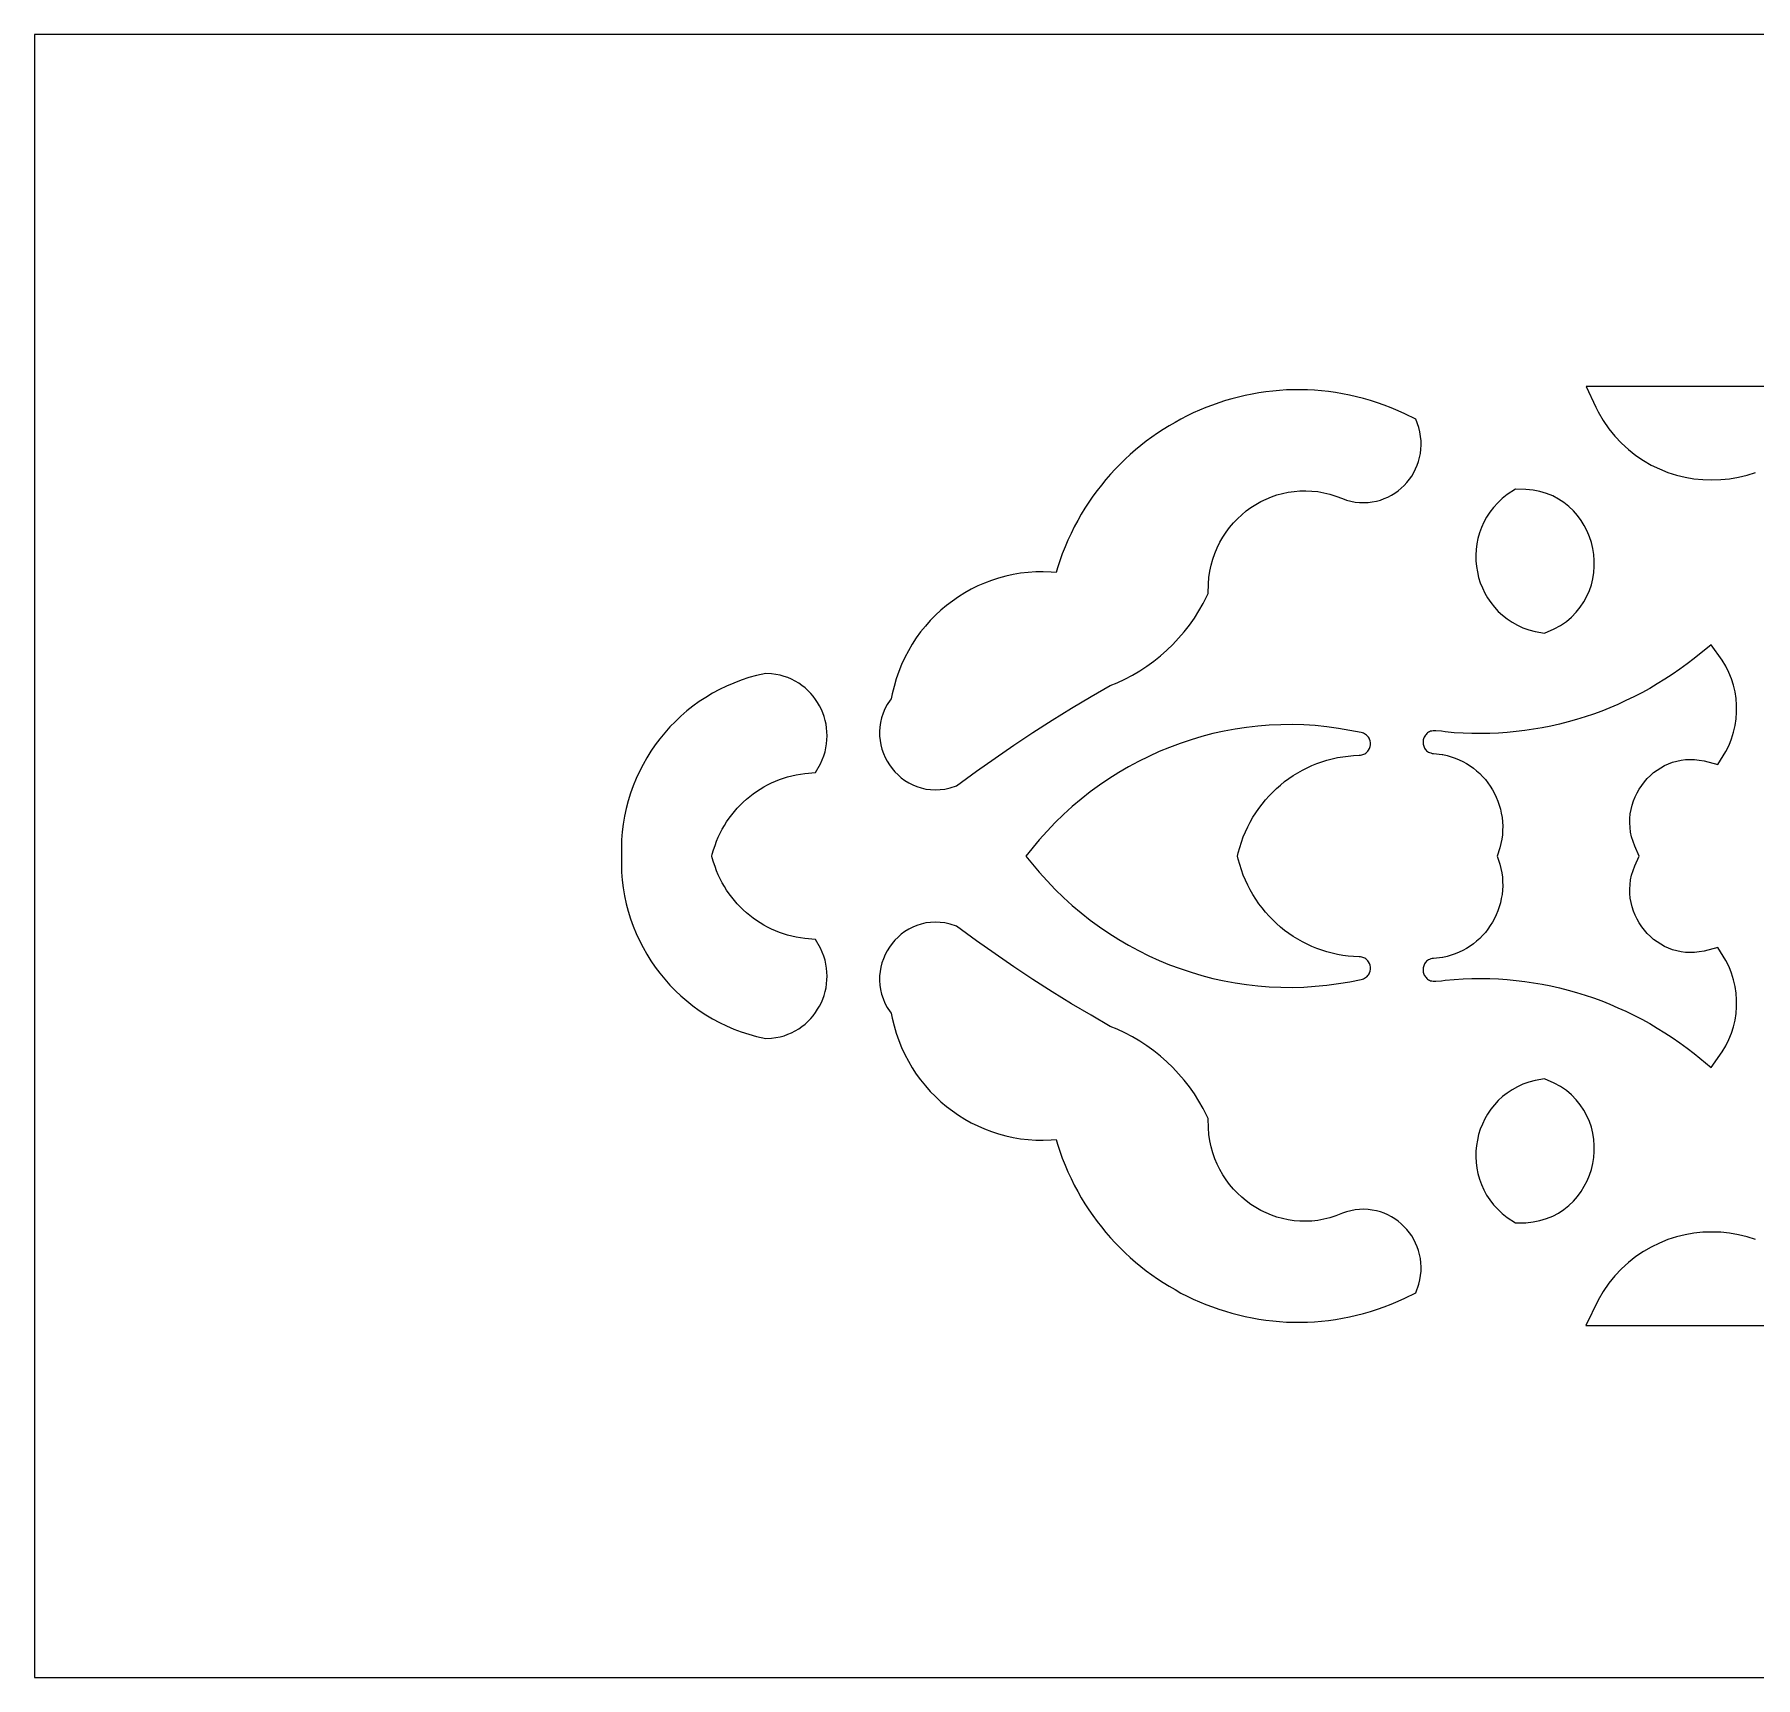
# Model space of a CAD drawing. Extents: x 431 to 1231, y 1060 to 1200.
# Drawn here: x 430.9 to 577.6, y 1060.1 to 1200.1 of the extents above; entities that cross this region are included whole.
import ezdxf

# ---------------------------------------------------------------- set-up
doc = ezdxf.new("R2010")
doc.units = 0
doc.layers.add('LAYER_2', color=174, linetype='CONTINUOUS')

msp = doc.modelspace()

# ---------------------------------------------------------------- linework, layer by layer
at = {"layer": 'LAYER_2'}
for points in [[(430.92, 1060.08), (1230.92, 1060.08), (1230.92, 1200.08), (430.92, 1200.08)], [(507.24, 1150.14), (506.82, 1149.67), (506.42, 1149.17), (506.05, 1148.66), (505.7, 1148.12), (505.37, 1147.57), (505.07, 1147), (504.8, 1146.41), (504.55, 1145.8), (504.34, 1145.18), (504.15, 1144.54), (503.99, 1143.89), (503.92, 1143.48), (503.81, 1143.35), (503.58, 1142.99), (503.38, 1142.62), (503.22, 1142.24), (503.09, 1141.85), (503, 1141.46), (502.94, 1141.07), (502.92, 1140.69), (502.92, 1140.3), (502.96, 1139.92), (503.03, 1139.55), (503.12, 1139.19), (503.25, 1138.83), (503.39, 1138.49), (503.57, 1138.16), (503.76, 1137.85), (503.98, 1137.55), (504.22, 1137.26), (504.49, 1137), (504.77, 1136.75), (505.07, 1136.52), (505.4, 1136.32), (505.74, 1136.15), (506.09, 1136), (506.47, 1135.88), (506.85, 1135.79), (507.25, 1135.74), (507.66, 1135.72), (508.07, 1135.74), (508.49, 1135.79), (508.92, 1135.89), (509.46, 1136.06), (511.17, 1137.31), (512.76, 1138.43), (514.36, 1139.53), (515.98, 1140.6), (517.62, 1141.65), (519.27, 1142.67), (520.94, 1143.66), (522.57, 1144.6), (523.16, 1144.84), (523.82, 1145.15), (524.47, 1145.49), (525.09, 1145.86), (525.7, 1146.26), (526.28, 1146.68), (526.84, 1147.13), (527.39, 1147.61), (527.91, 1148.11), (528.4, 1148.64), (528.87, 1149.19), (529.32, 1149.76), (529.74, 1150.36), (530.13, 1150.97), (530.49, 1151.61), (530.92, 1152.44), (530.94, 1153.26), (530.98, 1153.81), (531.06, 1154.35), (531.17, 1154.87), (531.31, 1155.38), (531.48, 1155.87), (531.68, 1156.35), (531.91, 1156.81), (532.16, 1157.25), (532.44, 1157.67), (532.74, 1158.08), (533.06, 1158.46), (533.41, 1158.82), (533.77, 1159.16), (534.15, 1159.48), (534.56, 1159.77), (534.97, 1160.04), (535.4, 1160.28), (535.85, 1160.5), (536.3, 1160.69), (536.77, 1160.85), (537.25, 1160.98), (537.73, 1161.08), (538.23, 1161.15), (538.72, 1161.2), (539.23, 1161.21), (539.74, 1161.18), (540.25, 1161.13), (540.76, 1161.04), (541.27, 1160.91), (541.79, 1160.75), (542.35, 1160.53), (542.7, 1160.41), (543.07, 1160.31), (543.44, 1160.24), (543.81, 1160.2), (544.18, 1160.19), (544.54, 1160.2), (544.9, 1160.25), (545.25, 1160.32), (545.59, 1160.41), (545.92, 1160.53), (546.23, 1160.67), (546.54, 1160.83), (546.83, 1161.01), (547.11, 1161.21), (547.37, 1161.43), (547.62, 1161.66), (547.85, 1161.92), (548.06, 1162.18), (548.26, 1162.46), (548.43, 1162.75), (548.59, 1163.06), (548.73, 1163.38), (548.84, 1163.7), (548.93, 1164.04), (549, 1164.39), (549.04, 1164.74), (549.06, 1165.1), (549.05, 1165.47), (549.01, 1165.83), (548.94, 1166.21), (548.85, 1166.58), (548.6, 1167.3), (547.67, 1167.75), (547.09, 1168.02), (546.51, 1168.27), (545.92, 1168.49), (545.33, 1168.7), (544.74, 1168.89), (544.15, 1169.06), (543.55, 1169.22), (542.96, 1169.35), (542.36, 1169.47), (541.76, 1169.57), (541.16, 1169.65), (540.56, 1169.72), (539.97, 1169.77), (539.37, 1169.8), (538.77, 1169.81), (538.18, 1169.81), (537.58, 1169.79), (536.99, 1169.75), (536.41, 1169.7), (535.82, 1169.63), (535.24, 1169.54), (534.66, 1169.44), (534.08, 1169.32), (533.51, 1169.19), (532.94, 1169.04), (532.38, 1168.88), (531.82, 1168.7), (531.27, 1168.51), (530.72, 1168.3), (530.18, 1168.07), (529.65, 1167.83), (529.12, 1167.58), (528.6, 1167.31), (528.09, 1167.03), (527.58, 1166.74), (527.08, 1166.43), (526.59, 1166.11), (526.11, 1165.77), (525.63, 1165.42), (525.17, 1165.06), (524.71, 1164.68), (524.27, 1164.29), (523.83, 1163.89), (523.41, 1163.47), (522.99, 1163.05), (522.59, 1162.61), (522.2, 1162.16), (521.82, 1161.69), (521.45, 1161.22), (521.09, 1160.73), (520.75, 1160.23), (520.42, 1159.72), (520.1, 1159.2), (519.8, 1158.66), (519.51, 1158.12), (519.23, 1157.56), (518.97, 1157), (518.72, 1156.42), (518.49, 1155.84), (518.28, 1155.24), (518.08, 1154.63), (517.96, 1154.24), (517.53, 1154.27), (516.87, 1154.3), (516.22, 1154.29), (515.57, 1154.25), (514.93, 1154.17), (514.3, 1154.07), (513.67, 1153.93), (513.06, 1153.76), (512.45, 1153.57), (511.86, 1153.34), (511.29, 1153.09), (510.72, 1152.81), (510.17, 1152.5), (509.64, 1152.17), (509.12, 1151.81), (508.62, 1151.43), (508.14, 1151.02), (507.68, 1150.59)], [(558.6, 1161.26), (557.99, 1161.32), (557.09, 1161.33), (556.4, 1160.88), (555.97, 1160.54), (555.58, 1160.18), (555.23, 1159.79), (554.91, 1159.39), (554.63, 1158.96), (554.39, 1158.52), (554.19, 1158.07), (554.02, 1157.61), (553.89, 1157.14), (553.8, 1156.67), (553.74, 1156.19), (553.72, 1155.71), (553.73, 1155.23), (553.77, 1154.76), (553.85, 1154.29), (553.96, 1153.82), (554.1, 1153.37), (554.28, 1152.92), (554.49, 1152.49), (554.72, 1152.07), (554.99, 1151.67), (555.3, 1151.29), (555.63, 1150.92), (555.99, 1150.59), (556.38, 1150.28), (556.81, 1150), (557.26, 1149.75), (557.73, 1149.53), (558.24, 1149.35), (558.77, 1149.21), (559.58, 1149.07), (560.4, 1149.43), (560.94, 1149.73), (561.43, 1150.07), (561.87, 1150.44), (562.27, 1150.85), (562.62, 1151.28), (562.93, 1151.73), (563.18, 1152.21), (563.4, 1152.7), (563.56, 1153.2), (563.69, 1153.71), (563.77, 1154.23), (563.81, 1154.75), (563.8, 1155.26), (563.76, 1155.78), (563.68, 1156.29), (563.56, 1156.8), (563.4, 1157.29), (563.2, 1157.77), (562.96, 1158.23), (562.69, 1158.68), (562.38, 1159.1), (562.03, 1159.5), (561.64, 1159.87), (561.22, 1160.2), (560.76, 1160.5), (560.27, 1160.76), (559.74, 1160.98), (559.18, 1161.15)], [(550.11, 1121.36), (549.99, 1121.34), (549.88, 1121.31), (549.78, 1121.27), (549.69, 1121.23), (549.6, 1121.18), (549.53, 1121.12), (549.46, 1121.05), (549.4, 1120.98), (549.35, 1120.9), (549.31, 1120.82), (549.28, 1120.74), (549.25, 1120.65), (549.23, 1120.56), (549.22, 1120.47), (549.22, 1120.38), (549.23, 1120.29), (549.24, 1120.2), (549.26, 1120.11), (549.29, 1120.03), (549.33, 1119.94), (549.37, 1119.86), (549.42, 1119.79), (549.48, 1119.72), (549.54, 1119.65), (549.61, 1119.59), (549.69, 1119.54), (549.78, 1119.5), (549.87, 1119.46), (549.97, 1119.44), (550.08, 1119.42), (550.19, 1119.41), (550.31, 1119.42), (550.78, 1119.46), (551.12, 1119.51), (551.87, 1119.57), (552.63, 1119.62), (553.38, 1119.65), (554.14, 1119.65), (554.9, 1119.64), (555.65, 1119.61), (556.4, 1119.56), (557.15, 1119.48), (557.9, 1119.39), (558.64, 1119.28), (559.38, 1119.16), (560.12, 1119.01), (560.85, 1118.84), (561.58, 1118.66), (562.3, 1118.46), (563.02, 1118.23), (563.73, 1117.99), (564.44, 1117.74), (565.14, 1117.46), (565.83, 1117.16), (566.51, 1116.85), (567.19, 1116.52), (567.86, 1116.17), (568.53, 1115.81), (569.18, 1115.42), (569.83, 1115.02), (570.46, 1114.61), (571.09, 1114.17), (571.71, 1113.72), (572.32, 1113.25), (573.76, 1112.07), (574.7, 1113.4), (575.01, 1113.91), (575.27, 1114.44), (575.49, 1114.98), (575.67, 1115.53), (575.8, 1116.1), (575.89, 1116.67), (575.94, 1117.24), (575.94, 1117.82), (575.9, 1118.39), (575.81, 1118.97), (575.68, 1119.53), (575.5, 1120.09), (575.29, 1120.64), (575.02, 1121.17), (574.35, 1122.3), (573.16, 1121.98), (572.75, 1121.91), (572.35, 1121.86), (571.96, 1121.85), (571.58, 1121.87), (571.2, 1121.92), (570.84, 1122), (570.48, 1122.1), (570.13, 1122.23), (569.8, 1122.38), (569.47, 1122.56), (569.16, 1122.76), (568.87, 1122.98), (568.59, 1123.23), (568.32, 1123.49), (568.08, 1123.77), (567.85, 1124.06), (567.64, 1124.38), (567.46, 1124.7), (567.29, 1125.04), (567.15, 1125.39), (567.04, 1125.75), (566.95, 1126.12), (566.88, 1126.5), (566.85, 1126.88), (566.84, 1127.27), (566.86, 1127.66), (566.91, 1128.05), (566.99, 1128.45), (567.11, 1128.85), (567.26, 1129.25), (567.64, 1130.08), (567.26, 1130.92), (567.11, 1131.32), (566.99, 1131.72), (566.91, 1132.12), (566.86, 1132.51), (566.84, 1132.9), (566.85, 1133.29), (566.88, 1133.67), (566.95, 1134.05), (567.04, 1134.42), (567.15, 1134.78), (567.29, 1135.13), (567.46, 1135.47), (567.64, 1135.79), (567.85, 1136.1), (568.08, 1136.4), (568.32, 1136.68), (568.59, 1136.94), (568.87, 1137.19), (569.16, 1137.41), (569.47, 1137.61), (569.8, 1137.79), (570.13, 1137.94), (570.48, 1138.07), (570.84, 1138.17), (571.2, 1138.25), (571.58, 1138.3), (571.96, 1138.32), (572.35, 1138.31), (572.75, 1138.26), (573.16, 1138.19), (574.35, 1137.87), (575.02, 1139), (575.29, 1139.53), (575.5, 1140.08), (575.68, 1140.63), (575.81, 1141.2), (575.9, 1141.77), (575.94, 1142.35), (575.94, 1142.93), (575.89, 1143.5), (575.8, 1144.07), (575.67, 1144.64), (575.49, 1145.19), (575.27, 1145.73), (575.01, 1146.26), (574.7, 1146.77), (573.76, 1148.09), (572.32, 1146.92), (571.71, 1146.45), (571.09, 1146), (570.46, 1145.56), (569.83, 1145.14), (569.18, 1144.74), (568.53, 1144.36), (567.86, 1143.99), (567.19, 1143.65), (566.51, 1143.32), (565.83, 1143), (565.14, 1142.71), (564.44, 1142.43), (563.73, 1142.17), (563.02, 1141.93), (562.3, 1141.71), (561.58, 1141.51), (560.85, 1141.33), (560.12, 1141.16), (559.38, 1141.01), (558.64, 1140.88), (557.9, 1140.77), (557.15, 1140.68), (556.4, 1140.61), (555.65, 1140.56), (554.9, 1140.53), (554.14, 1140.52), (553.38, 1140.52), (552.63, 1140.55), (551.87, 1140.59), (551.12, 1140.66), (550.78, 1140.71), (550.31, 1140.75), (550.19, 1140.76), (550.08, 1140.75), (549.97, 1140.73), (549.87, 1140.71), (549.78, 1140.67), (549.69, 1140.63), (549.61, 1140.57), (549.54, 1140.52), (549.48, 1140.45), (549.42, 1140.38), (549.37, 1140.3), (549.33, 1140.22), (549.29, 1140.14), (549.26, 1140.06), (549.24, 1139.97), (549.23, 1139.88), (549.22, 1139.79), (549.22, 1139.7), (549.23, 1139.61), (549.25, 1139.52), (549.28, 1139.43), (549.31, 1139.35), (549.35, 1139.27), (549.4, 1139.19), (549.46, 1139.12), (549.53, 1139.05), (549.6, 1138.99), (549.69, 1138.94), (549.78, 1138.89), (549.88, 1138.86), (549.99, 1138.83), (550.11, 1138.81), (550.86, 1138.72), (550.91, 1138.72), (551.28, 1138.64), (551.63, 1138.54), (551.97, 1138.43), (552.3, 1138.29), (552.62, 1138.13), (552.93, 1137.96), (553.23, 1137.77), (553.52, 1137.57), (553.79, 1137.34), (554.05, 1137.11), (554.3, 1136.85), (554.53, 1136.59), (554.75, 1136.31), (554.95, 1136.02), (555.14, 1135.72), (555.31, 1135.41), (555.46, 1135.09), (555.6, 1134.76), (555.71, 1134.42), (555.81, 1134.07), (555.89, 1133.72), (555.95, 1133.37), (555.99, 1133), (556.01, 1132.64), (556, 1132.27), (555.98, 1131.9), (555.93, 1131.52), (555.86, 1131.15), (555.77, 1130.77), (555.55, 1130.08), (555.77, 1129.4), (555.86, 1129.02), (555.93, 1128.64), (555.98, 1128.27), (556, 1127.9), (556.01, 1127.53), (555.99, 1127.16), (555.95, 1126.8), (555.89, 1126.45), (555.81, 1126.09), (555.71, 1125.75), (555.6, 1125.41), (555.46, 1125.08), (555.31, 1124.76), (555.14, 1124.45), (554.95, 1124.15), (554.75, 1123.86), (554.53, 1123.58), (554.3, 1123.31), (554.05, 1123.06), (553.79, 1122.82), (553.52, 1122.6), (553.23, 1122.4), (552.93, 1122.21), (552.62, 1122.03), (552.3, 1121.88), (551.97, 1121.74), (551.63, 1121.63), (551.28, 1121.53), (550.91, 1121.45), (550.87, 1121.45)], [(480.92, 1129.41), (480.94, 1128.72), (481, 1128.03), (481.08, 1127.36), (481.2, 1126.69), (481.34, 1126.02), (481.51, 1125.37), (481.71, 1124.73), (481.94, 1124.1), (482.19, 1123.49), (482.46, 1122.88), (482.77, 1122.29), (483.09, 1121.72), (483.44, 1121.16), (483.81, 1120.62), (484.21, 1120.09), (484.62, 1119.58), (485.06, 1119.09), (485.52, 1118.61), (486, 1118.16), (486.5, 1117.73), (487.02, 1117.32), (487.55, 1116.93), (488.11, 1116.56), (488.68, 1116.22), (489.27, 1115.9), (489.87, 1115.61), (490.49, 1115.34), (491.13, 1115.1), (491.78, 1114.89), (492.44, 1114.71), (493.24, 1114.53), (493.72, 1114.56), (494.08, 1114.61), (494.44, 1114.68), (494.78, 1114.77), (495.11, 1114.89), (495.43, 1115.03), (495.73, 1115.18), (496.03, 1115.36), (496.3, 1115.55), (496.57, 1115.76), (496.81, 1115.99), (497.05, 1116.23), (497.26, 1116.48), (497.46, 1116.74), (497.64, 1117.02), (497.81, 1117.3), (497.96, 1117.6), (498.09, 1117.9), (498.2, 1118.21), (498.29, 1118.53), (498.36, 1118.85), (498.41, 1119.18), (498.44, 1119.52), (498.45, 1119.85), (498.44, 1120.19), (498.41, 1120.53), (498.35, 1120.87), (498.27, 1121.21), (498.17, 1121.55), (498.04, 1121.89), (497.88, 1122.22), (497.47, 1122.98), (496.54, 1123.06), (496.17, 1123.11), (495.8, 1123.18), (495.44, 1123.25), (495.08, 1123.35), (494.73, 1123.46), (494.38, 1123.58), (494.04, 1123.71), (493.71, 1123.86), (493.38, 1124.02), (493.06, 1124.2), (492.75, 1124.38), (492.44, 1124.58), (492.15, 1124.79), (491.86, 1125.01), (491.58, 1125.25), (491.31, 1125.49), (491.05, 1125.75), (490.8, 1126.01), (490.55, 1126.29), (490.32, 1126.58), (490.1, 1126.87), (489.89, 1127.18), (489.7, 1127.49), (489.51, 1127.81), (489.34, 1128.14), (489.18, 1128.48), (489.03, 1128.83), (488.9, 1129.19), (488.77, 1129.55), (488.67, 1129.92), (488.63, 1130.08), (488.67, 1130.25), (488.77, 1130.62), (488.9, 1130.98), (489.03, 1131.34), (489.18, 1131.68), (489.34, 1132.02), (489.51, 1132.36), (489.7, 1132.68), (489.89, 1132.99), (490.1, 1133.3), (490.32, 1133.59), (490.55, 1133.88), (490.8, 1134.16), (491.05, 1134.42), (491.31, 1134.68), (491.58, 1134.92), (491.86, 1135.15), (492.15, 1135.38), (492.44, 1135.59), (492.75, 1135.79), (493.06, 1135.97), (493.38, 1136.15), (493.71, 1136.31), (494.04, 1136.46), (494.38, 1136.59), (494.73, 1136.71), (495.08, 1136.82), (495.44, 1136.91), (495.8, 1136.99), (496.17, 1137.06), (496.54, 1137.11), (497.47, 1137.19), (497.88, 1137.95), (498.04, 1138.28), (498.17, 1138.62), (498.27, 1138.95), (498.35, 1139.3), (498.41, 1139.64), (498.44, 1139.98), (498.45, 1140.32), (498.44, 1140.65), (498.41, 1140.99), (498.36, 1141.32), (498.29, 1141.64), (498.2, 1141.96), (498.09, 1142.27), (497.96, 1142.57), (497.81, 1142.87), (497.64, 1143.15), (497.46, 1143.43), (497.26, 1143.69), (497.05, 1143.94), (496.81, 1144.18), (496.57, 1144.41), (496.3, 1144.61), (496.03, 1144.81), (495.73, 1144.98), (495.43, 1145.14), (495.11, 1145.28), (494.78, 1145.39), (494.44, 1145.49), (494.08, 1145.56), (493.72, 1145.61), (493.24, 1145.64), (492.44, 1145.46), (491.78, 1145.28), (491.13, 1145.06), (490.49, 1144.82), (489.87, 1144.56), (489.27, 1144.26), (488.68, 1143.95), (488.11, 1143.6), (487.55, 1143.24), (487.02, 1142.85), (486.5, 1142.44), (486, 1142.01), (485.52, 1141.55), (485.06, 1141.08), (484.62, 1140.59), (484.21, 1140.08), (483.81, 1139.55), (483.44, 1139.01), (483.09, 1138.45), (482.77, 1137.87), (482.46, 1137.28), (482.19, 1136.68), (481.94, 1136.06), (481.71, 1135.43), (481.51, 1134.79), (481.34, 1134.14), (481.2, 1133.48), (481.08, 1132.81), (481, 1132.13), (480.94, 1131.45), (480.92, 1130.76), (480.92, 1130.08)], [(542.99, 1140.79), (542.01, 1140.96), (541.02, 1141.09), (540.04, 1141.19), (539.06, 1141.25), (538.07, 1141.28), (537.1, 1141.27), (536.12, 1141.22), (535.15, 1141.15), (534.18, 1141.04), (533.22, 1140.89), (532.27, 1140.72), (531.32, 1140.51), (530.38, 1140.26), (529.46, 1139.99), (528.54, 1139.68), (527.63, 1139.34), (526.73, 1138.98), (525.85, 1138.57), (524.98, 1138.14), (524.13, 1137.68), (523.29, 1137.19), (522.46, 1136.67), (521.65, 1136.12), (520.86, 1135.54), (520.09, 1134.93), (519.34, 1134.29), (518.6, 1133.63), (517.89, 1132.93), (517.2, 1132.21), (516.53, 1131.46), (515.39, 1130.08), (516.53, 1128.71), (517.2, 1127.96), (517.89, 1127.24), (518.6, 1126.54), (519.34, 1125.88), (520.09, 1125.24), (520.86, 1124.63), (521.65, 1124.05), (522.46, 1123.5), (523.29, 1122.98), (524.13, 1122.49), (524.98, 1122.02), (525.85, 1121.59), (526.73, 1121.19), (527.63, 1120.82), (528.54, 1120.49), (529.46, 1120.18), (530.38, 1119.9), (531.32, 1119.66), (532.27, 1119.45), (533.22, 1119.28), (534.18, 1119.13), (535.15, 1119.02), (536.12, 1118.94), (537.1, 1118.9), (538.07, 1118.89), (539.06, 1118.92), (540.04, 1118.98), (541.02, 1119.07), (542.01, 1119.21), (542.99, 1119.37), (543.95, 1119.57), (544.06, 1119.6), (544.15, 1119.63), (544.24, 1119.67), (544.32, 1119.72), (544.4, 1119.78), (544.46, 1119.83), (544.52, 1119.9), (544.58, 1119.97), (544.62, 1120.04), (544.66, 1120.12), (544.71, 1120.27), (544.74, 1120.44), (544.74, 1120.61), (544.71, 1120.77), (544.66, 1120.93), (544.58, 1121.08), (544.53, 1121.15), (544.47, 1121.21), (544.41, 1121.27), (544.34, 1121.33), (544.26, 1121.37), (544.18, 1121.41), (544.09, 1121.45), (544, 1121.47), (543.9, 1121.49), (543.79, 1121.5), (543.3, 1121.52), (542.83, 1121.56), (542.38, 1121.62), (541.92, 1121.7), (541.47, 1121.8), (541.03, 1121.92), (540.6, 1122.05), (540.17, 1122.21), (539.75, 1122.38), (539.34, 1122.57), (538.94, 1122.77), (538.55, 1122.99), (538.17, 1123.23), (537.79, 1123.48), (537.43, 1123.75), (537.08, 1124.03), (536.74, 1124.33), (536.42, 1124.64), (536.1, 1124.97), (535.8, 1125.31), (535.51, 1125.66), (535.24, 1126.02), (534.98, 1126.4), (534.73, 1126.79), (534.5, 1127.19), (534.29, 1127.6), (534.09, 1128.02), (533.91, 1128.45), (533.75, 1128.9), (533.61, 1129.35), (533.48, 1129.81), (533.42, 1130.08), (533.48, 1130.36), (533.61, 1130.82), (533.75, 1131.27), (533.91, 1131.71), (534.09, 1132.15), (534.29, 1132.57), (534.5, 1132.98), (534.73, 1133.38), (534.98, 1133.77), (535.24, 1134.14), (535.51, 1134.51), (535.8, 1134.86), (536.1, 1135.2), (536.42, 1135.52), (536.74, 1135.84), (537.08, 1136.13), (537.43, 1136.42), (537.79, 1136.69), (538.17, 1136.94), (538.55, 1137.18), (538.94, 1137.4), (539.34, 1137.6), (539.75, 1137.79), (540.17, 1137.96), (540.6, 1138.11), (541.03, 1138.25), (541.47, 1138.37), (541.92, 1138.47), (542.38, 1138.54), (542.83, 1138.6), (543.3, 1138.65), (543.79, 1138.67), (543.9, 1138.68), (544, 1138.69), (544.09, 1138.72), (544.18, 1138.75), (544.26, 1138.8), (544.34, 1138.84), (544.41, 1138.9), (544.47, 1138.96), (544.53, 1139.02), (544.58, 1139.09), (544.66, 1139.24), (544.71, 1139.4), (544.74, 1139.56), (544.74, 1139.73), (544.71, 1139.89), (544.66, 1140.05), (544.62, 1140.13), (544.58, 1140.2), (544.52, 1140.27), (544.46, 1140.33), (544.4, 1140.39), (544.32, 1140.45), (544.24, 1140.49), (544.15, 1140.54), (544.06, 1140.57), (543.95, 1140.6)], [(505.07, 1123.64), (504.77, 1123.42), (504.49, 1123.17), (504.22, 1122.91), (503.98, 1122.62), (503.76, 1122.32), (503.57, 1122.01), (503.39, 1121.68), (503.25, 1121.33), (503.12, 1120.98), (503.03, 1120.62), (502.96, 1120.25), (502.92, 1119.87), (502.92, 1119.48), (502.94, 1119.09), (503, 1118.71), (503.09, 1118.32), (503.22, 1117.93), (503.38, 1117.55), (503.58, 1117.18), (503.81, 1116.82), (503.92, 1116.69), (503.99, 1116.28), (504.15, 1115.62), (504.34, 1114.99), (504.55, 1114.37), (504.8, 1113.76), (505.07, 1113.17), (505.37, 1112.6), (505.7, 1112.04), (506.05, 1111.51), (506.42, 1111), (506.82, 1110.5), (507.24, 1110.03), (507.68, 1109.58), (508.14, 1109.15), (508.62, 1108.74), (509.12, 1108.36), (509.64, 1108), (510.17, 1107.67), (510.72, 1107.36), (511.29, 1107.08), (511.86, 1106.83), (512.45, 1106.6), (513.06, 1106.41), (513.67, 1106.24), (514.3, 1106.1), (514.93, 1106), (515.57, 1105.92), (516.22, 1105.88), (516.87, 1105.87), (517.53, 1105.89), (517.96, 1105.93), (518.08, 1105.53), (518.28, 1104.93), (518.49, 1104.33), (518.72, 1103.74), (518.97, 1103.17), (519.23, 1102.6), (519.51, 1102.05), (519.8, 1101.5), (520.1, 1100.97), (520.42, 1100.45), (520.75, 1099.94), (521.09, 1099.44), (521.45, 1098.95), (521.82, 1098.48), (522.2, 1098.01), (522.59, 1097.56), (522.99, 1097.12), (523.41, 1096.69), (523.83, 1096.28), (524.27, 1095.88), (524.71, 1095.49), (525.17, 1095.11), (525.63, 1094.75), (526.11, 1094.4), (526.59, 1094.06), (527.08, 1093.74), (527.58, 1093.43), (528.09, 1093.14), (528.6, 1092.85), (529.12, 1092.59), (529.65, 1092.33), (530.18, 1092.1), (530.72, 1091.87), (531.27, 1091.66), (531.82, 1091.47), (532.38, 1091.29), (532.94, 1091.13), (533.51, 1090.98), (534.08, 1090.84), (534.66, 1090.73), (535.24, 1090.63), (535.82, 1090.54), (536.41, 1090.47), (536.99, 1090.42), (537.58, 1090.38), (538.18, 1090.36), (538.77, 1090.36), (539.37, 1090.37), (539.97, 1090.4), (540.56, 1090.45), (541.16, 1090.51), (541.76, 1090.6), (542.36, 1090.7), (542.96, 1090.82), (543.55, 1090.95), (544.15, 1091.1), (544.74, 1091.28), (545.33, 1091.47), (545.92, 1091.68), (546.51, 1091.9), (547.09, 1092.15), (547.67, 1092.41), (548.6, 1092.87), (548.85, 1093.59), (548.94, 1093.96), (549.01, 1094.33), (549.05, 1094.7), (549.06, 1095.07), (549.04, 1095.43), (549, 1095.78), (548.93, 1096.13), (548.84, 1096.46), (548.73, 1096.79), (548.59, 1097.11), (548.43, 1097.41), (548.26, 1097.71), (548.06, 1097.99), (547.85, 1098.25), (547.62, 1098.5), (547.37, 1098.74), (547.11, 1098.96), (546.83, 1099.16), (546.54, 1099.34), (546.23, 1099.5), (545.92, 1099.64), (545.59, 1099.76), (545.25, 1099.85), (544.9, 1099.92), (544.54, 1099.96), (544.18, 1099.98), (543.81, 1099.97), (543.44, 1099.93), (543.07, 1099.86), (542.7, 1099.76), (542.35, 1099.64), (541.79, 1099.42), (541.27, 1099.26), (540.76, 1099.13), (540.25, 1099.04), (539.74, 1098.98), (539.23, 1098.96), (538.72, 1098.97), (538.23, 1099.01), (537.73, 1099.09), (537.25, 1099.19), (536.77, 1099.32), (536.3, 1099.48), (535.85, 1099.67), (535.4, 1099.89), (534.97, 1100.13), (534.56, 1100.4), (534.15, 1100.69), (533.77, 1101.01), (533.41, 1101.35), (533.06, 1101.71), (532.74, 1102.09), (532.44, 1102.49), (532.16, 1102.92), (531.91, 1103.36), (531.68, 1103.82), (531.48, 1104.29), (531.31, 1104.79), (531.17, 1105.3), (531.06, 1105.82), (530.98, 1106.36), (530.94, 1106.91), (530.92, 1107.73), (530.49, 1108.56), (530.13, 1109.2), (529.74, 1109.81), (529.32, 1110.41), (528.87, 1110.98), (528.4, 1111.53), (527.91, 1112.06), (527.39, 1112.56), (526.84, 1113.04), (526.28, 1113.49), (525.7, 1113.91), (525.09, 1114.31), (524.47, 1114.68), (523.82, 1115.02), (523.16, 1115.32), (522.57, 1115.57), (520.94, 1116.51), (519.27, 1117.5), (517.62, 1118.52), (515.98, 1119.57), (514.36, 1120.64), (512.76, 1121.74), (511.17, 1122.86), (509.46, 1124.11), (508.92, 1124.28), (508.49, 1124.38), (508.07, 1124.43), (507.66, 1124.45), (507.25, 1124.43), (506.85, 1124.38), (506.47, 1124.29), (506.09, 1124.17), (505.74, 1124.02), (505.4, 1123.84)], [(557.09, 1098.83), (557.99, 1098.84), (558.6, 1098.91), (559.18, 1099.02), (559.74, 1099.19), (560.27, 1099.4), (560.76, 1099.66), (561.22, 1099.96), (561.64, 1100.3), (562.03, 1100.67), (562.38, 1101.07), (562.69, 1101.49), (562.96, 1101.94), (563.2, 1102.4), (563.4, 1102.88), (563.56, 1103.37), (563.68, 1103.88), (563.76, 1104.39), (563.8, 1104.9), (563.81, 1105.42), (563.77, 1105.94), (563.69, 1106.46), (563.56, 1106.97), (563.4, 1107.47), (563.18, 1107.96), (562.93, 1108.44), (562.62, 1108.89), (562.27, 1109.32), (561.87, 1109.73), (561.43, 1110.1), (560.94, 1110.44), (560.4, 1110.74), (559.58, 1111.1), (558.77, 1110.95), (558.24, 1110.82), (557.73, 1110.64), (557.26, 1110.42), (556.81, 1110.17), (556.38, 1109.89), (555.99, 1109.58), (555.63, 1109.24), (555.3, 1108.88), (554.99, 1108.5), (554.72, 1108.1), (554.49, 1107.68), (554.28, 1107.25), (554.1, 1106.8), (553.96, 1106.35), (553.85, 1105.88), (553.77, 1105.41), (553.73, 1104.94), (553.72, 1104.46), (553.74, 1103.98), (553.8, 1103.5), (553.89, 1103.03), (554.02, 1102.56), (554.19, 1102.1), (554.39, 1101.64), (554.63, 1101.2), (554.91, 1100.78), (555.23, 1100.37), (555.58, 1099.99), (555.97, 1099.63), (556.4, 1099.29)]]:
    msp.add_lwpolyline(points, close=True, dxfattribs=at)
for points in [[(584.55, 1170.08), (563.12, 1170.08), (563.94, 1168.32), (564.15, 1167.92), (564.58, 1167.19), (565.05, 1166.49), (565.57, 1165.85), (566.13, 1165.26), (566.72, 1164.71), (567.34, 1164.22), (567.99, 1163.78), (568.67, 1163.39), (569.36, 1163.06), (570.08, 1162.77), (570.81, 1162.54), (571.55, 1162.36), (572.3, 1162.23), (573.06, 1162.15), (573.82, 1162.13), (574.58, 1162.15), (575.34, 1162.23), (576.09, 1162.36), (576.83, 1162.54), (577.56, 1162.77)], [(577.56, 1097.4), (576.83, 1097.63), (576.09, 1097.81), (575.34, 1097.94), (574.58, 1098.02), (573.82, 1098.04), (573.06, 1098.02), (572.3, 1097.94), (571.55, 1097.81), (570.81, 1097.63), (570.08, 1097.4), (569.36, 1097.11), (568.67, 1096.77), (567.99, 1096.39), (567.34, 1095.95), (566.72, 1095.46), (566.13, 1094.91), (565.57, 1094.32), (565.05, 1093.68), (564.58, 1092.98), (564.14, 1092.24), (563.09, 1090.08), (584.52, 1090.08)]]:
    msp.add_lwpolyline(points, dxfattribs=at)

doc.saveas('drawing.dxf')
